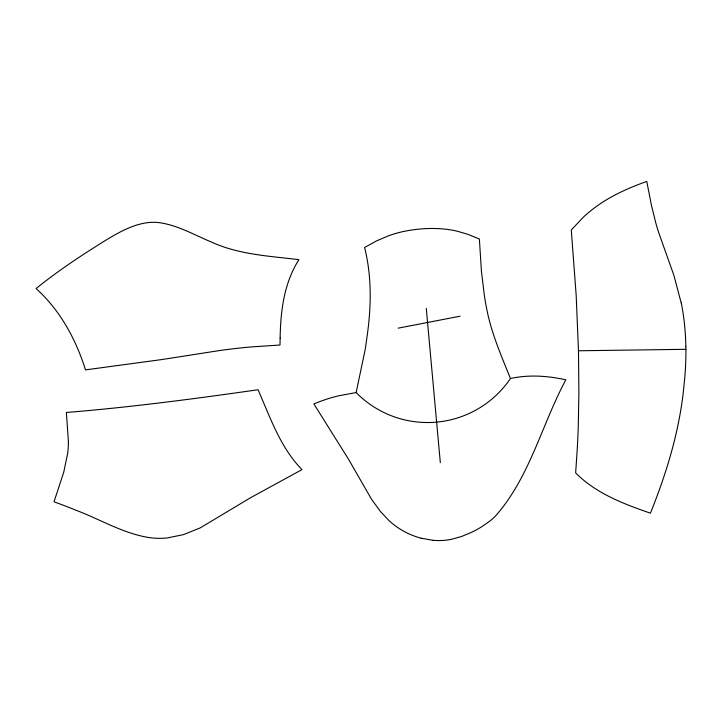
<?xml version="1.0" encoding="UTF-8"?>
<svg xmlns="http://www.w3.org/2000/svg" width="722" height="722" viewBox="0 0 722 722"><rect width="100%" height="100%" fill="white"/><g stroke="black" fill="none" stroke-linecap="round" stroke-linejoin="round"><path stroke-width="1.08" d="M421.188 538.215A76.342 76.342 0 0 1 389.14 520.733L380.449 511.51L371.478 499.164L348.518 459.228L313.889 403.95A156.611 156.611 0 0 1 338.808 395.764L356.136 392.551L365.106 349.953A356.93 356.93 0 0 0 366.767 338.546C371.261 308.33 372.101 277.347 364.592 247.493L376.64 240.859L388.138 235.95A115.782 115.782 0 0 1 402.768 231.645C417.298 228.558 432.361 227.574 447.126 229.37A101.08 101.08 0 0 1 457.441 231.266L468.136 234.415L479.381 239.009L481.421 271.084L484.345 295.424A314.837 314.837 0 0 0 486.7 308.799C491.312 333.022 501.267 355.756 510.454 378.49A107.704 107.704 0 0 1 520.616 376.812C535.715 375.043 551.021 376.568 565.822 379.808C541.753 424.689 529.858 477.143 495.518 516.013A68.301 68.301 0 0 1 489.606 521.266L481.24 527.051A110.683 110.683 0 0 1 470.97 532.601L461.349 536.572L451.259 539.361A64.547 64.547 0 0 1 433.056 540.309M398.219 328.149L460.094 316.191M681.207 303.014L673.942 275.47L659.024 233.522A231.293 231.293 0 0 1 655.874 223.242L651.533 205.734L646.768 181.43C628.808 187.828 611.146 195.644 595.695 206.961A134.491 134.491 0 0 0 583.033 217.484L571.292 229.984L576.201 295.704L578.475 350.775L685.891 349.313L685.855 346.443M433.056 540.318L421.179 538.224M426.269 308.366L440.321 462.676M578.475 350.775L578.891 392.326L578.277 426.242A1036.521 1036.521 0 0 1 577.275 448.615L575.651 472.91C595.975 493.424 623.646 503.965 650.432 513.171C662.462 483.28 672.597 452.523 678.815 420.872A385.692 385.692 0 0 0 683.048 394.501L684.763 377.958A319.819 319.819 0 0 0 685.918 349.313M681.288 302.996A238.847 238.847 0 0 1 685.801 346.443M510.454 378.49A100.051 100.051 0 0 1 356.136 392.551M68.419 441.711L68.301 446.286A92.822 92.822 0 0 1 67.688 453.362L63.735 472.224L54.015 501.79L63.554 505.346A637.3 637.3 0 0 1 76.171 510.31C101.062 519.705 124.518 534.316 151.286 537.872A74.727 74.727 0 0 0 167.342 537.944L183.514 534.623L200.193 527.908L250.209 497.918L301.986 469.616C280.289 447.514 270.254 417.487 258.052 389.745C194.362 398.842 130.511 407.271 66.37 412.479L68.419 441.711M280.136 338.04L280.001 345.026L251.581 346.903A574.089 574.089 0 0 0 218.658 350.693L161.584 359.592L85.485 369.881C75.909 339.223 60.116 310.289 36.1 288.538C58.536 270.389 82.696 254.523 107.199 239.343C119.906 231.753 133.371 224.316 148.317 222.575A49.177 49.177 0 0 1 157.36 222.448C176.403 224.434 193.243 234.488 210.643 241.699C238.242 254.595 269.171 256.048 298.926 259.658C284.035 282.988 280.569 310.974 280.136 338.04"/></g></svg>
